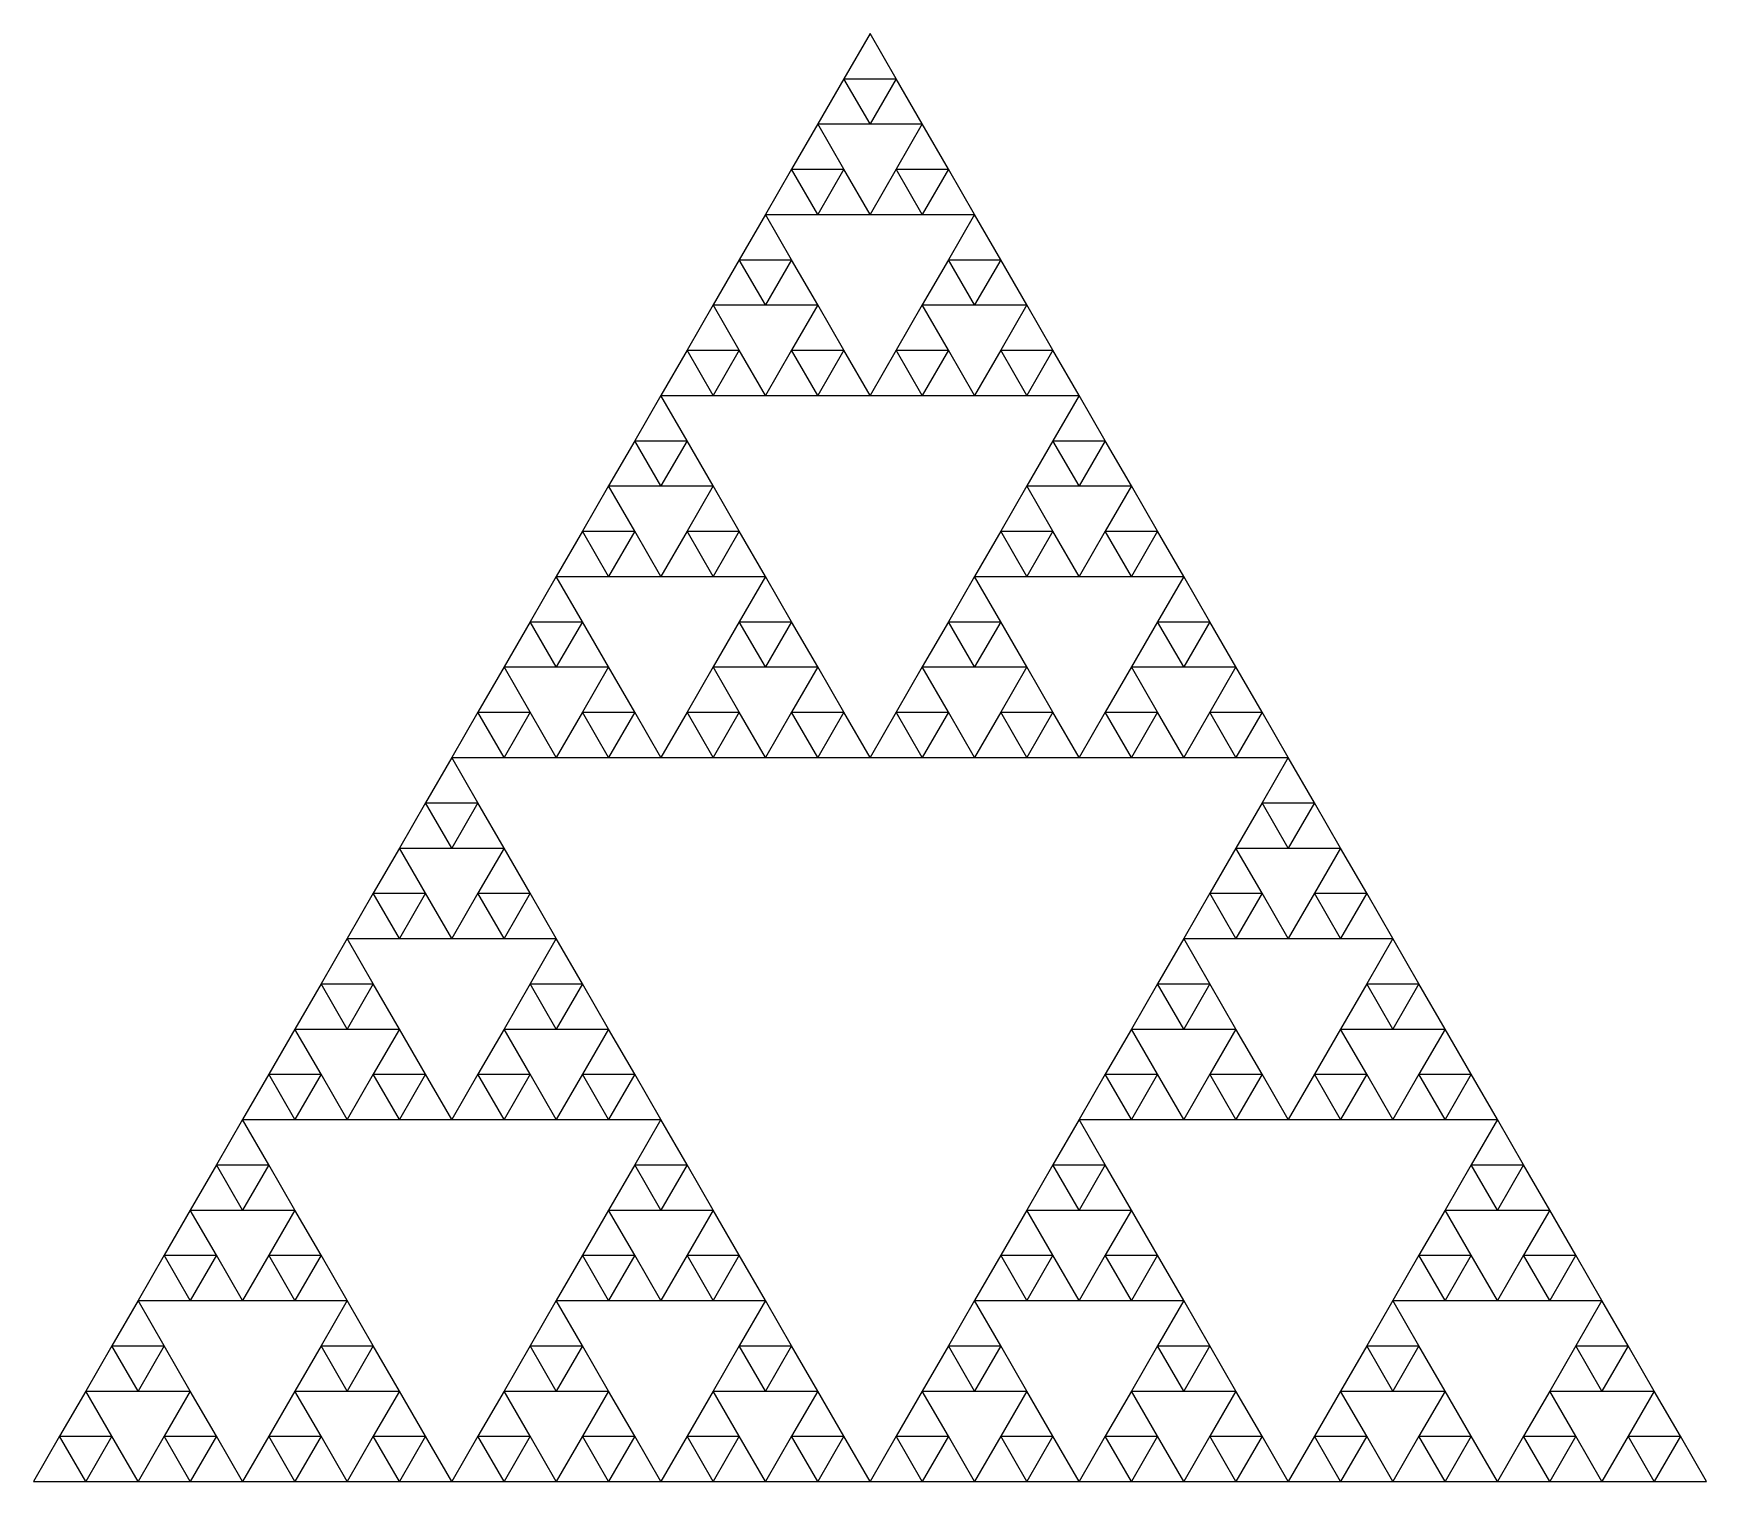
# Model space of a CAD drawing. Header units: metres. Extents: x -50 to 50, y -29 to 58.
import ezdxf

# ---------------------------------------------------------------- set-up
doc = ezdxf.new("R2010")
doc.units = ezdxf.units.M

msp = doc.modelspace()

# ---------------------------------------------------------------- linework, layer by layer
for p, q in [((0, 57.735), (-1.5625, 55.0287)), ((1.5625, 55.0287), (0, 57.735)), ((-1.5625, 55.0287), (-3.125, 52.3224)), ((0, 52.3224), (-1.5625, 55.0287)), ((-1.5625, 55.0287), (1.5625, 55.0287)), ((1.5625, 55.0287), (0, 52.3224)), ((3.125, 52.3224), (1.5625, 55.0287)), ((-3.125, 52.3224), (-4.6875, 49.616)), ((-1.5625, 49.616), (-3.125, 52.3224)), ((-3.125, 52.3224), (0, 52.3224)), ((0, 52.3224), (3.125, 52.3224)), ((3.125, 52.3224), (1.5625, 49.616)), ((4.6875, 49.616), (3.125, 52.3224)), ((-4.6875, 49.616), (-6.25, 46.9097)), ((-3.125, 46.9097), (-4.6875, 49.616)), ((-4.6875, 49.616), (-1.5625, 49.616)), ((-1.5625, 49.616), (-3.125, 46.9097)), ((0, 46.9097), (-1.5625, 49.616)), ((1.5625, 49.616), (0, 46.9097)), ((3.125, 46.9097), (1.5625, 49.616)), ((1.5625, 49.616), (4.6875, 49.616)), ((4.6875, 49.616), (3.125, 46.9097)), ((6.25, 46.9097), (4.6875, 49.616)), ((-6.25, 46.9097), (-7.8125, 44.2034)), ((-4.6875, 44.2034), (-6.25, 46.9097)), ((-6.25, 46.9097), (-3.125, 46.9097)), ((-3.125, 46.9097), (0, 46.9097)), ((0, 46.9097), (3.125, 46.9097)), ((3.125, 46.9097), (6.25, 46.9097)), ((6.25, 46.9097), (4.6875, 44.2034)), ((7.8125, 44.2034), (6.25, 46.9097)), ((-7.8125, 44.2034), (-9.375, 41.497)), ((-6.25, 41.497), (-7.8125, 44.2034)), ((-7.8125, 44.2034), (-4.6875, 44.2034)), ((-4.6875, 44.2034), (-6.25, 41.497)), ((-3.125, 41.497), (-4.6875, 44.2034)), ((4.6875, 44.2034), (3.125, 41.497)), ((6.25, 41.497), (4.6875, 44.2034)), ((4.6875, 44.2034), (7.8125, 44.2034)), ((7.8125, 44.2034), (6.25, 41.497)), ((9.375, 41.497), (7.8125, 44.2034)), ((-9.375, 41.497), (-10.9375, 38.7907)), ((-7.8125, 38.7907), (-9.375, 41.497)), ((-9.375, 41.497), (-6.25, 41.497)), ((-6.25, 41.497), (-3.125, 41.497)), ((-3.125, 41.497), (-4.6875, 38.7907)), ((-1.5625, 38.7907), (-3.125, 41.497)), ((3.125, 41.497), (1.5625, 38.7907)), ((4.6875, 38.7907), (3.125, 41.497)), ((3.125, 41.497), (6.25, 41.497)), ((6.25, 41.497), (9.375, 41.497)), ((9.375, 41.497), (7.8125, 38.7907)), ((10.9375, 38.7907), (9.375, 41.497)), ((-10.9375, 38.7907), (-12.5, 36.0844)), ((-9.375, 36.0844), (-10.9375, 38.7907)), ((-10.9375, 38.7907), (-7.8125, 38.7907)), ((-7.8125, 38.7907), (-9.375, 36.0844)), ((-6.25, 36.0844), (-7.8125, 38.7907)), ((-4.6875, 38.7907), (-6.25, 36.0844)), ((-3.125, 36.0844), (-4.6875, 38.7907)), ((-4.6875, 38.7907), (-1.5625, 38.7907)), ((-1.5625, 38.7907), (-3.125, 36.0844)), ((0, 36.0844), (-1.5625, 38.7907)), ((1.5625, 38.7907), (0, 36.0844)), ((3.125, 36.0844), (1.5625, 38.7907)), ((1.5625, 38.7907), (4.6875, 38.7907)), ((4.6875, 38.7907), (3.125, 36.0844)), ((6.25, 36.0844), (4.6875, 38.7907)), ((7.8125, 38.7907), (6.25, 36.0844)), ((9.375, 36.0844), (7.8125, 38.7907)), ((7.8125, 38.7907), (10.9375, 38.7907)), ((10.9375, 38.7907), (9.375, 36.0844)), ((12.5, 36.0844), (10.9375, 38.7907)), ((-12.5, 36.0844), (-14.0625, 33.3781)), ((-10.9375, 33.3781), (-12.5, 36.0844)), ((-12.5, 36.0844), (-9.375, 36.0844)), ((-9.375, 36.0844), (-6.25, 36.0844)), ((-6.25, 36.0844), (-3.125, 36.0844)), ((-3.125, 36.0844), (0, 36.0844)), ((0, 36.0844), (3.125, 36.0844)), ((3.125, 36.0844), (6.25, 36.0844)), ((6.25, 36.0844), (9.375, 36.0844)), ((9.375, 36.0844), (12.5, 36.0844)), ((12.5, 36.0844), (10.9375, 33.3781)), ((14.0625, 33.3781), (12.5, 36.0844)), ((-14.0625, 33.3781), (-15.625, 30.6717)), ((-12.5, 30.6717), (-14.0625, 33.3781)), ((-14.0625, 33.3781), (-10.9375, 33.3781)), ((-10.9375, 33.3781), (-12.5, 30.6717)), ((-9.375, 30.6717), (-10.9375, 33.3781)), ((10.9375, 33.3781), (9.375, 30.6717)), ((12.5, 30.6717), (10.9375, 33.3781)), ((10.9375, 33.3781), (14.0625, 33.3781)), ((14.0625, 33.3781), (12.5, 30.6717)), ((15.625, 30.6717), (14.0625, 33.3781)), ((-15.625, 30.6717), (-17.1875, 27.9654)), ((-14.0625, 27.9654), (-15.625, 30.6717)), ((-15.625, 30.6717), (-12.5, 30.6717)), ((-12.5, 30.6717), (-9.375, 30.6717)), ((-9.375, 30.6717), (-10.9375, 27.9654)), ((-7.8125, 27.9654), (-9.375, 30.6717)), ((9.375, 30.6717), (7.8125, 27.9654)), ((10.9375, 27.9654), (9.375, 30.6717)), ((9.375, 30.6717), (12.5, 30.6717)), ((12.5, 30.6717), (15.625, 30.6717)), ((15.625, 30.6717), (14.0625, 27.9654)), ((17.1875, 27.9654), (15.625, 30.6717)), ((-17.1875, 27.9654), (-18.75, 25.2591)), ((-15.625, 25.2591), (-17.1875, 27.9654)), ((-17.1875, 27.9654), (-14.0625, 27.9654)), ((-14.0625, 27.9654), (-15.625, 25.2591)), ((-12.5, 25.2591), (-14.0625, 27.9654)), ((-10.9375, 27.9654), (-12.5, 25.2591)), ((-9.375, 25.2591), (-10.9375, 27.9654)), ((-10.9375, 27.9654), (-7.8125, 27.9654)), ((-7.8125, 27.9654), (-9.375, 25.2591)), ((-6.25, 25.2591), (-7.8125, 27.9654)), ((7.8125, 27.9654), (6.25, 25.2591)), ((9.375, 25.2591), (7.8125, 27.9654)), ((7.8125, 27.9654), (10.9375, 27.9654)), ((10.9375, 27.9654), (9.375, 25.2591)), ((12.5, 25.2591), (10.9375, 27.9654)), ((14.0625, 27.9654), (12.5, 25.2591)), ((15.625, 25.2591), (14.0625, 27.9654)), ((14.0625, 27.9654), (17.1875, 27.9654)), ((17.1875, 27.9654), (15.625, 25.2591)), ((18.75, 25.2591), (17.1875, 27.9654)), ((-18.75, 25.2591), (-20.3125, 22.5527)), ((-17.1875, 22.5527), (-18.75, 25.2591)), ((-18.75, 25.2591), (-15.625, 25.2591)), ((-15.625, 25.2591), (-12.5, 25.2591)), ((-12.5, 25.2591), (-9.375, 25.2591)), ((-9.375, 25.2591), (-6.25, 25.2591)), ((-6.25, 25.2591), (-7.8125, 22.5527)), ((-4.6875, 22.5527), (-6.25, 25.2591)), ((6.25, 25.2591), (4.6875, 22.5527)), ((7.8125, 22.5527), (6.25, 25.2591)), ((6.25, 25.2591), (9.375, 25.2591)), ((9.375, 25.2591), (12.5, 25.2591)), ((12.5, 25.2591), (15.625, 25.2591)), ((15.625, 25.2591), (18.75, 25.2591)), ((18.75, 25.2591), (17.1875, 22.5527)), ((20.3125, 22.5527), (18.75, 25.2591)), ((-20.3125, 22.5527), (-21.875, 19.8464)), ((-18.75, 19.8464), (-20.3125, 22.5527)), ((-20.3125, 22.5527), (-17.1875, 22.5527)), ((-17.1875, 22.5527), (-18.75, 19.8464)), ((-15.625, 19.8464), (-17.1875, 22.5527)), ((-7.8125, 22.5527), (-9.375, 19.8464)), ((-6.25, 19.8464), (-7.8125, 22.5527)), ((-7.8125, 22.5527), (-4.6875, 22.5527)), ((-4.6875, 22.5527), (-6.25, 19.8464)), ((-3.125, 19.8464), (-4.6875, 22.5527)), ((4.6875, 22.5527), (3.125, 19.8464)), ((6.25, 19.8464), (4.6875, 22.5527)), ((4.6875, 22.5527), (7.8125, 22.5527)), ((7.8125, 22.5527), (6.25, 19.8464)), ((9.375, 19.8464), (7.8125, 22.5527)), ((17.1875, 22.5527), (15.625, 19.8464)), ((18.75, 19.8464), (17.1875, 22.5527)), ((17.1875, 22.5527), (20.3125, 22.5527)), ((20.3125, 22.5527), (18.75, 19.8464)), ((21.875, 19.8464), (20.3125, 22.5527)), ((-21.875, 19.8464), (-23.4375, 17.1401)), ((-20.3125, 17.1401), (-21.875, 19.8464)), ((-21.875, 19.8464), (-18.75, 19.8464)), ((-18.75, 19.8464), (-15.625, 19.8464)), ((-15.625, 19.8464), (-17.1875, 17.1401)), ((-14.0625, 17.1401), (-15.625, 19.8464)), ((-9.375, 19.8464), (-10.9375, 17.1401)), ((-7.8125, 17.1401), (-9.375, 19.8464)), ((-9.375, 19.8464), (-6.25, 19.8464)), ((-6.25, 19.8464), (-3.125, 19.8464)), ((-3.125, 19.8464), (-4.6875, 17.1401)), ((-1.5625, 17.1401), (-3.125, 19.8464)), ((3.125, 19.8464), (1.5625, 17.1401)), ((4.6875, 17.1401), (3.125, 19.8464)), ((3.125, 19.8464), (6.25, 19.8464)), ((6.25, 19.8464), (9.375, 19.8464)), ((9.375, 19.8464), (7.8125, 17.1401)), ((10.9375, 17.1401), (9.375, 19.8464)), ((15.625, 19.8464), (14.0625, 17.1401)), ((17.1875, 17.1401), (15.625, 19.8464)), ((15.625, 19.8464), (18.75, 19.8464)), ((18.75, 19.8464), (21.875, 19.8464)), ((21.875, 19.8464), (20.3125, 17.1401)), ((23.4375, 17.1401), (21.875, 19.8464)), ((-23.4375, 17.1401), (-25, 14.4338)), ((-21.875, 14.4338), (-23.4375, 17.1401)), ((-23.4375, 17.1401), (-20.3125, 17.1401)), ((-20.3125, 17.1401), (-21.875, 14.4338)), ((-18.75, 14.4338), (-20.3125, 17.1401)), ((-17.1875, 17.1401), (-18.75, 14.4338)), ((-15.625, 14.4338), (-17.1875, 17.1401)), ((-17.1875, 17.1401), (-14.0625, 17.1401)), ((-14.0625, 17.1401), (-15.625, 14.4338)), ((-12.5, 14.4338), (-14.0625, 17.1401)), ((-10.9375, 17.1401), (-12.5, 14.4338)), ((-9.375, 14.4338), (-10.9375, 17.1401)), ((-10.9375, 17.1401), (-7.8125, 17.1401)), ((-7.8125, 17.1401), (-9.375, 14.4338)), ((-6.25, 14.4338), (-7.8125, 17.1401)), ((-4.6875, 17.1401), (-6.25, 14.4338)), ((-3.125, 14.4338), (-4.6875, 17.1401)), ((-4.6875, 17.1401), (-1.5625, 17.1401)), ((-1.5625, 17.1401), (-3.125, 14.4338)), ((0, 14.4338), (-1.5625, 17.1401)), ((1.5625, 17.1401), (0, 14.4338)), ((3.125, 14.4338), (1.5625, 17.1401)), ((1.5625, 17.1401), (4.6875, 17.1401)), ((4.6875, 17.1401), (3.125, 14.4338)), ((6.25, 14.4338), (4.6875, 17.1401)), ((7.8125, 17.1401), (6.25, 14.4338)), ((9.375, 14.4338), (7.8125, 17.1401)), ((7.8125, 17.1401), (10.9375, 17.1401)), ((10.9375, 17.1401), (9.375, 14.4338)), ((12.5, 14.4338), (10.9375, 17.1401)), ((14.0625, 17.1401), (12.5, 14.4338)), ((15.625, 14.4338), (14.0625, 17.1401)), ((14.0625, 17.1401), (17.1875, 17.1401)), ((17.1875, 17.1401), (15.625, 14.4338)), ((18.75, 14.4338), (17.1875, 17.1401)), ((20.3125, 17.1401), (18.75, 14.4338)), ((21.875, 14.4338), (20.3125, 17.1401)), ((20.3125, 17.1401), (23.4375, 17.1401)), ((23.4375, 17.1401), (21.875, 14.4338)), ((25, 14.4338), (23.4375, 17.1401)), ((-25, 14.4338), (-26.5625, 11.7274)), ((-23.4375, 11.7274), (-25, 14.4338)), ((-25, 14.4338), (-21.875, 14.4338)), ((-21.875, 14.4338), (-18.75, 14.4338)), ((-18.75, 14.4338), (-15.625, 14.4338)), ((-15.625, 14.4338), (-12.5, 14.4338)), ((-12.5, 14.4338), (-9.375, 14.4338)), ((-9.375, 14.4338), (-6.25, 14.4338)), ((-6.25, 14.4338), (-3.125, 14.4338)), ((-3.125, 14.4338), (0, 14.4338)), ((0, 14.4338), (3.125, 14.4338)), ((3.125, 14.4338), (6.25, 14.4338)), ((6.25, 14.4338), (9.375, 14.4338)), ((9.375, 14.4338), (12.5, 14.4338)), ((12.5, 14.4338), (15.625, 14.4338)), ((15.625, 14.4338), (18.75, 14.4338)), ((18.75, 14.4338), (21.875, 14.4338)), ((21.875, 14.4338), (25, 14.4338)), ((25, 14.4338), (23.4375, 11.7274)), ((26.5625, 11.7274), (25, 14.4338)), ((-26.5625, 11.7274), (-28.125, 9.0211)), ((-25, 9.0211), (-26.5625, 11.7274)), ((-26.5625, 11.7274), (-23.4375, 11.7274)), ((-23.4375, 11.7274), (-25, 9.0211)), ((-21.875, 9.0211), (-23.4375, 11.7274)), ((23.4375, 11.7274), (21.875, 9.0211)), ((25, 9.0211), (23.4375, 11.7274)), ((23.4375, 11.7274), (26.5625, 11.7274)), ((26.5625, 11.7274), (25, 9.0211)), ((28.125, 9.0211), (26.5625, 11.7274)), ((-28.125, 9.0211), (-29.6875, 6.31477)), ((-26.5625, 6.31477), (-28.125, 9.0211)), ((-28.125, 9.0211), (-25, 9.0211)), ((-25, 9.0211), (-21.875, 9.0211)), ((-21.875, 9.0211), (-23.4375, 6.31477)), ((-20.3125, 6.31477), (-21.875, 9.0211)), ((21.875, 9.0211), (20.3125, 6.31477)), ((23.4375, 6.31477), (21.875, 9.0211)), ((21.875, 9.0211), (25, 9.0211)), ((25, 9.0211), (28.125, 9.0211)), ((28.125, 9.0211), (26.5625, 6.31477)), ((29.6875, 6.31477), (28.125, 9.0211)), ((-29.6875, 6.31477), (-31.25, 3.60844)), ((-28.125, 3.60844), (-29.6875, 6.31477)), ((-29.6875, 6.31477), (-26.5625, 6.31477)), ((-26.5625, 6.31477), (-28.125, 3.60844)), ((-25, 3.60844), (-26.5625, 6.31477)), ((-23.4375, 6.31477), (-25, 3.60844)), ((-21.875, 3.60844), (-23.4375, 6.31477)), ((-23.4375, 6.31477), (-20.3125, 6.31477)), ((-20.3125, 6.31477), (-21.875, 3.60844)), ((-18.75, 3.60844), (-20.3125, 6.31477)), ((20.3125, 6.31477), (18.75, 3.60844)), ((21.875, 3.60844), (20.3125, 6.31477)), ((20.3125, 6.31477), (23.4375, 6.31477)), ((23.4375, 6.31477), (21.875, 3.60844)), ((25, 3.60844), (23.4375, 6.31477)), ((26.5625, 6.31477), (25, 3.60844)), ((28.125, 3.60844), (26.5625, 6.31477)), ((26.5625, 6.31477), (29.6875, 6.31477)), ((29.6875, 6.31477), (28.125, 3.60844)), ((31.25, 3.60844), (29.6875, 6.31477)), ((-31.25, 3.60844), (-32.8125, 0.90211)), ((-29.6875, 0.90211), (-31.25, 3.60844)), ((-31.25, 3.60844), (-28.125, 3.60844)), ((-28.125, 3.60844), (-25, 3.60844)), ((-25, 3.60844), (-21.875, 3.60844)), ((-21.875, 3.60844), (-18.75, 3.60844)), ((-18.75, 3.60844), (-20.3125, 0.90211)), ((-17.1875, 0.90211), (-18.75, 3.60844)), ((18.75, 3.60844), (17.1875, 0.90211)), ((20.3125, 0.90211), (18.75, 3.60844)), ((18.75, 3.60844), (21.875, 3.60844)), ((21.875, 3.60844), (25, 3.60844)), ((25, 3.60844), (28.125, 3.60844)), ((28.125, 3.60844), (31.25, 3.60844)), ((31.25, 3.60844), (29.6875, 0.90211)), ((32.8125, 0.90211), (31.25, 3.60844)), ((-32.8125, 0.90211), (-34.375, -1.80422)), ((-31.25, -1.80422), (-32.8125, 0.90211)), ((-32.8125, 0.90211), (-29.6875, 0.90211)), ((-29.6875, 0.90211), (-31.25, -1.80422)), ((-28.125, -1.80422), (-29.6875, 0.90211)), ((-20.3125, 0.90211), (-21.875, -1.80422)), ((-18.75, -1.80422), (-20.3125, 0.90211)), ((-20.3125, 0.90211), (-17.1875, 0.90211)), ((-17.1875, 0.90211), (-18.75, -1.80422)), ((-15.625, -1.80422), (-17.1875, 0.90211)), ((17.1875, 0.90211), (15.625, -1.80422)), ((18.75, -1.80422), (17.1875, 0.90211)), ((17.1875, 0.90211), (20.3125, 0.90211)), ((20.3125, 0.90211), (18.75, -1.80422)), ((21.875, -1.80422), (20.3125, 0.90211)), ((29.6875, 0.90211), (28.125, -1.80422)), ((31.25, -1.80422), (29.6875, 0.90211)), ((29.6875, 0.90211), (32.8125, 0.90211)), ((32.8125, 0.90211), (31.25, -1.80422)), ((34.375, -1.80422), (32.8125, 0.90211)), ((-34.375, -1.80422), (-35.9375, -4.51055)), ((-32.8125, -4.51055), (-34.375, -1.80422)), ((-34.375, -1.80422), (-31.25, -1.80422)), ((-31.25, -1.80422), (-28.125, -1.80422)), ((-28.125, -1.80422), (-29.6875, -4.51055)), ((-26.5625, -4.51055), (-28.125, -1.80422)), ((-21.875, -1.80422), (-23.4375, -4.51055)), ((-20.3125, -4.51055), (-21.875, -1.80422)), ((-21.875, -1.80422), (-18.75, -1.80422)), ((-18.75, -1.80422), (-15.625, -1.80422)), ((-15.625, -1.80422), (-17.1875, -4.51055)), ((-14.0625, -4.51055), (-15.625, -1.80422)), ((15.625, -1.80422), (14.0625, -4.51055)), ((17.1875, -4.51055), (15.625, -1.80422)), ((15.625, -1.80422), (18.75, -1.80422)), ((18.75, -1.80422), (21.875, -1.80422)), ((21.875, -1.80422), (20.3125, -4.51055)), ((23.4375, -4.51055), (21.875, -1.80422)), ((28.125, -1.80422), (26.5625, -4.51055)), ((29.6875, -4.51055), (28.125, -1.80422)), ((28.125, -1.80422), (31.25, -1.80422)), ((31.25, -1.80422), (34.375, -1.80422)), ((34.375, -1.80422), (32.8125, -4.51055)), ((35.9375, -4.51055), (34.375, -1.80422)), ((-35.9375, -4.51055), (-37.5, -7.21688)), ((-34.375, -7.21688), (-35.9375, -4.51055)), ((-35.9375, -4.51055), (-32.8125, -4.51055)), ((-32.8125, -4.51055), (-34.375, -7.21688)), ((-31.25, -7.21688), (-32.8125, -4.51055)), ((-29.6875, -4.51055), (-31.25, -7.21688)), ((-28.125, -7.21688), (-29.6875, -4.51055)), ((-29.6875, -4.51055), (-26.5625, -4.51055)), ((-26.5625, -4.51055), (-28.125, -7.21688)), ((-25, -7.21688), (-26.5625, -4.51055)), ((-23.4375, -4.51055), (-25, -7.21688)), ((-21.875, -7.21688), (-23.4375, -4.51055)), ((-23.4375, -4.51055), (-20.3125, -4.51055)), ((-20.3125, -4.51055), (-21.875, -7.21688)), ((-18.75, -7.21688), (-20.3125, -4.51055)), ((-17.1875, -4.51055), (-18.75, -7.21688)), ((-15.625, -7.21688), (-17.1875, -4.51055)), ((-17.1875, -4.51055), (-14.0625, -4.51055)), ((-14.0625, -4.51055), (-15.625, -7.21688)), ((-12.5, -7.21688), (-14.0625, -4.51055)), ((14.0625, -4.51055), (12.5, -7.21688)), ((15.625, -7.21688), (14.0625, -4.51055)), ((14.0625, -4.51055), (17.1875, -4.51055)), ((17.1875, -4.51055), (15.625, -7.21688)), ((18.75, -7.21688), (17.1875, -4.51055)), ((20.3125, -4.51055), (18.75, -7.21688)), ((21.875, -7.21688), (20.3125, -4.51055)), ((20.3125, -4.51055), (23.4375, -4.51055)), ((23.4375, -4.51055), (21.875, -7.21688)), ((25, -7.21688), (23.4375, -4.51055)), ((26.5625, -4.51055), (25, -7.21688)), ((28.125, -7.21688), (26.5625, -4.51055)), ((26.5625, -4.51055), (29.6875, -4.51055)), ((29.6875, -4.51055), (28.125, -7.21688)), ((31.25, -7.21688), (29.6875, -4.51055)), ((32.8125, -4.51055), (31.25, -7.21688)), ((34.375, -7.21688), (32.8125, -4.51055)), ((32.8125, -4.51055), (35.9375, -4.51055)), ((35.9375, -4.51055), (34.375, -7.21688)), ((37.5, -7.21688), (35.9375, -4.51055)), ((-37.5, -7.21688), (-39.0625, -9.92321)), ((-35.9375, -9.92321), (-37.5, -7.21688)), ((-37.5, -7.21688), (-34.375, -7.21688)), ((-34.375, -7.21688), (-31.25, -7.21688)), ((-31.25, -7.21688), (-28.125, -7.21688)), ((-28.125, -7.21688), (-25, -7.21688)), ((-25, -7.21688), (-21.875, -7.21688)), ((-21.875, -7.21688), (-18.75, -7.21688)), ((-18.75, -7.21688), (-15.625, -7.21688)), ((-15.625, -7.21688), (-12.5, -7.21688)), ((-12.5, -7.21688), (-14.0625, -9.92321)), ((-10.9375, -9.92321), (-12.5, -7.21688)), ((12.5, -7.21688), (10.9375, -9.92321)), ((14.0625, -9.92321), (12.5, -7.21688)), ((12.5, -7.21688), (15.625, -7.21688)), ((15.625, -7.21688), (18.75, -7.21688)), ((18.75, -7.21688), (21.875, -7.21688)), ((21.875, -7.21688), (25, -7.21688)), ((25, -7.21688), (28.125, -7.21688)), ((28.125, -7.21688), (31.25, -7.21688)), ((31.25, -7.21688), (34.375, -7.21688)), ((34.375, -7.21688), (37.5, -7.21688)), ((37.5, -7.21688), (35.9375, -9.92321)), ((39.0625, -9.92321), (37.5, -7.21688)), ((-39.0625, -9.92321), (-40.625, -12.6295)), ((-37.5, -12.6295), (-39.0625, -9.92321)), ((-39.0625, -9.92321), (-35.9375, -9.92321)), ((-35.9375, -9.92321), (-37.5, -12.6295)), ((-34.375, -12.6295), (-35.9375, -9.92321)), ((-14.0625, -9.92321), (-15.625, -12.6295)), ((-12.5, -12.6295), (-14.0625, -9.92321)), ((-14.0625, -9.92321), (-10.9375, -9.92321)), ((-10.9375, -9.92321), (-12.5, -12.6295)), ((-9.375, -12.6295), (-10.9375, -9.92321)), ((10.9375, -9.92321), (9.375, -12.6295)), ((12.5, -12.6295), (10.9375, -9.92321)), ((10.9375, -9.92321), (14.0625, -9.92321)), ((14.0625, -9.92321), (12.5, -12.6295)), ((15.625, -12.6295), (14.0625, -9.92321)), ((35.9375, -9.92321), (34.375, -12.6295)), ((37.5, -12.6295), (35.9375, -9.92321)), ((35.9375, -9.92321), (39.0625, -9.92321)), ((39.0625, -9.92321), (37.5, -12.6295)), ((40.625, -12.6295), (39.0625, -9.92321)), ((-40.625, -12.6295), (-42.1875, -15.3359)), ((-39.0625, -15.3359), (-40.625, -12.6295)), ((-40.625, -12.6295), (-37.5, -12.6295)), ((-37.5, -12.6295), (-34.375, -12.6295)), ((-34.375, -12.6295), (-35.9375, -15.3359)), ((-32.8125, -15.3359), (-34.375, -12.6295)), ((-15.625, -12.6295), (-17.1875, -15.3359)), ((-14.0625, -15.3359), (-15.625, -12.6295)), ((-15.625, -12.6295), (-12.5, -12.6295)), ((-12.5, -12.6295), (-9.375, -12.6295)), ((-9.375, -12.6295), (-10.9375, -15.3359)), ((-7.8125, -15.3359), (-9.375, -12.6295)), ((9.375, -12.6295), (7.8125, -15.3359)), ((10.9375, -15.3359), (9.375, -12.6295)), ((9.375, -12.6295), (12.5, -12.6295)), ((12.5, -12.6295), (15.625, -12.6295)), ((15.625, -12.6295), (14.0625, -15.3359)), ((17.1875, -15.3359), (15.625, -12.6295)), ((34.375, -12.6295), (32.8125, -15.3359)), ((35.9375, -15.3359), (34.375, -12.6295)), ((34.375, -12.6295), (37.5, -12.6295)), ((37.5, -12.6295), (40.625, -12.6295)), ((40.625, -12.6295), (39.0625, -15.3359)), ((42.1875, -15.3359), (40.625, -12.6295)), ((-42.1875, -15.3359), (-43.75, -18.0422)), ((-40.625, -18.0422), (-42.1875, -15.3359)), ((-42.1875, -15.3359), (-39.0625, -15.3359)), ((-39.0625, -15.3359), (-40.625, -18.0422)), ((-37.5, -18.0422), (-39.0625, -15.3359)), ((-35.9375, -15.3359), (-37.5, -18.0422)), ((-34.375, -18.0422), (-35.9375, -15.3359)), ((-35.9375, -15.3359), (-32.8125, -15.3359)), ((-32.8125, -15.3359), (-34.375, -18.0422)), ((-31.25, -18.0422), (-32.8125, -15.3359)), ((-17.1875, -15.3359), (-18.75, -18.0422)), ((-15.625, -18.0422), (-17.1875, -15.3359)), ((-17.1875, -15.3359), (-14.0625, -15.3359)), ((-14.0625, -15.3359), (-15.625, -18.0422)), ((-12.5, -18.0422), (-14.0625, -15.3359)), ((-10.9375, -15.3359), (-12.5, -18.0422)), ((-9.375, -18.0422), (-10.9375, -15.3359)), ((-10.9375, -15.3359), (-7.8125, -15.3359)), ((-7.8125, -15.3359), (-9.375, -18.0422)), ((-6.25, -18.0422), (-7.8125, -15.3359)), ((7.8125, -15.3359), (6.25, -18.0422)), ((9.375, -18.0422), (7.8125, -15.3359)), ((7.8125, -15.3359), (10.9375, -15.3359)), ((10.9375, -15.3359), (9.375, -18.0422)), ((12.5, -18.0422), (10.9375, -15.3359)), ((14.0625, -15.3359), (12.5, -18.0422)), ((15.625, -18.0422), (14.0625, -15.3359)), ((14.0625, -15.3359), (17.1875, -15.3359)), ((17.1875, -15.3359), (15.625, -18.0422)), ((18.75, -18.0422), (17.1875, -15.3359)), ((32.8125, -15.3359), (31.25, -18.0422)), ((34.375, -18.0422), (32.8125, -15.3359)), ((32.8125, -15.3359), (35.9375, -15.3359)), ((35.9375, -15.3359), (34.375, -18.0422)), ((37.5, -18.0422), (35.9375, -15.3359)), ((39.0625, -15.3359), (37.5, -18.0422)), ((40.625, -18.0422), (39.0625, -15.3359)), ((39.0625, -15.3359), (42.1875, -15.3359)), ((42.1875, -15.3359), (40.625, -18.0422)), ((43.75, -18.0422), (42.1875, -15.3359)), ((-43.75, -18.0422), (-45.3125, -20.7485)), ((-42.1875, -20.7485), (-43.75, -18.0422)), ((-43.75, -18.0422), (-40.625, -18.0422)), ((-40.625, -18.0422), (-37.5, -18.0422)), ((-37.5, -18.0422), (-34.375, -18.0422)), ((-34.375, -18.0422), (-31.25, -18.0422)), ((-31.25, -18.0422), (-32.8125, -20.7485)), ((-29.6875, -20.7485), (-31.25, -18.0422)), ((-18.75, -18.0422), (-20.3125, -20.7485)), ((-17.1875, -20.7485), (-18.75, -18.0422)), ((-18.75, -18.0422), (-15.625, -18.0422)), ((-15.625, -18.0422), (-12.5, -18.0422)), ((-12.5, -18.0422), (-9.375, -18.0422)), ((-9.375, -18.0422), (-6.25, -18.0422)), ((-6.25, -18.0422), (-7.8125, -20.7485)), ((-4.6875, -20.7485), (-6.25, -18.0422)), ((6.25, -18.0422), (4.6875, -20.7485)), ((7.8125, -20.7485), (6.25, -18.0422)), ((6.25, -18.0422), (9.375, -18.0422)), ((9.375, -18.0422), (12.5, -18.0422)), ((12.5, -18.0422), (15.625, -18.0422)), ((15.625, -18.0422), (18.75, -18.0422)), ((18.75, -18.0422), (17.1875, -20.7485)), ((20.3125, -20.7485), (18.75, -18.0422)), ((31.25, -18.0422), (29.6875, -20.7485)), ((32.8125, -20.7485), (31.25, -18.0422)), ((31.25, -18.0422), (34.375, -18.0422)), ((34.375, -18.0422), (37.5, -18.0422)), ((37.5, -18.0422), (40.625, -18.0422)), ((40.625, -18.0422), (43.75, -18.0422)), ((43.75, -18.0422), (42.1875, -20.7485)), ((45.3125, -20.7485), (43.75, -18.0422)), ((-45.3125, -20.7485), (-46.875, -23.4549)), ((-43.75, -23.4549), (-45.3125, -20.7485)), ((-45.3125, -20.7485), (-42.1875, -20.7485)), ((-42.1875, -20.7485), (-43.75, -23.4549)), ((-40.625, -23.4549), (-42.1875, -20.7485)), ((-32.8125, -20.7485), (-34.375, -23.4549)), ((-31.25, -23.4549), (-32.8125, -20.7485)), ((-32.8125, -20.7485), (-29.6875, -20.7485)), ((-29.6875, -20.7485), (-31.25, -23.4549)), ((-28.125, -23.4549), (-29.6875, -20.7485)), ((-20.3125, -20.7485), (-21.875, -23.4549)), ((-18.75, -23.4549), (-20.3125, -20.7485)), ((-20.3125, -20.7485), (-17.1875, -20.7485)), ((-17.1875, -20.7485), (-18.75, -23.4549)), ((-15.625, -23.4549), (-17.1875, -20.7485)), ((-7.8125, -20.7485), (-9.375, -23.4549)), ((-6.25, -23.4549), (-7.8125, -20.7485)), ((-7.8125, -20.7485), (-4.6875, -20.7485)), ((-4.6875, -20.7485), (-6.25, -23.4549)), ((-3.125, -23.4549), (-4.6875, -20.7485)), ((4.6875, -20.7485), (3.125, -23.4549)), ((6.25, -23.4549), (4.6875, -20.7485)), ((4.6875, -20.7485), (7.8125, -20.7485)), ((7.8125, -20.7485), (6.25, -23.4549)), ((9.375, -23.4549), (7.8125, -20.7485)), ((17.1875, -20.7485), (15.625, -23.4549)), ((18.75, -23.4549), (17.1875, -20.7485)), ((17.1875, -20.7485), (20.3125, -20.7485)), ((20.3125, -20.7485), (18.75, -23.4549)), ((21.875, -23.4549), (20.3125, -20.7485)), ((29.6875, -20.7485), (28.125, -23.4549)), ((31.25, -23.4549), (29.6875, -20.7485)), ((29.6875, -20.7485), (32.8125, -20.7485)), ((32.8125, -20.7485), (31.25, -23.4549)), ((34.375, -23.4549), (32.8125, -20.7485)), ((42.1875, -20.7485), (40.625, -23.4549)), ((43.75, -23.4549), (42.1875, -20.7485)), ((42.1875, -20.7485), (45.3125, -20.7485)), ((45.3125, -20.7485), (43.75, -23.4549)), ((46.875, -23.4549), (45.3125, -20.7485)), ((-46.875, -23.4549), (-48.4375, -26.1612)), ((-45.3125, -26.1612), (-46.875, -23.4549)), ((-46.875, -23.4549), (-43.75, -23.4549)), ((-43.75, -23.4549), (-40.625, -23.4549)), ((-40.625, -23.4549), (-42.1875, -26.1612)), ((-39.0625, -26.1612), (-40.625, -23.4549)), ((-34.375, -23.4549), (-35.9375, -26.1612)), ((-32.8125, -26.1612), (-34.375, -23.4549)), ((-34.375, -23.4549), (-31.25, -23.4549)), ((-31.25, -23.4549), (-28.125, -23.4549)), ((-28.125, -23.4549), (-29.6875, -26.1612)), ((-26.5625, -26.1612), (-28.125, -23.4549)), ((-21.875, -23.4549), (-23.4375, -26.1612)), ((-20.3125, -26.1612), (-21.875, -23.4549)), ((-21.875, -23.4549), (-18.75, -23.4549)), ((-18.75, -23.4549), (-15.625, -23.4549)), ((-15.625, -23.4549), (-17.1875, -26.1612)), ((-14.0625, -26.1612), (-15.625, -23.4549)), ((-9.375, -23.4549), (-10.9375, -26.1612)), ((-7.8125, -26.1612), (-9.375, -23.4549)), ((-9.375, -23.4549), (-6.25, -23.4549)), ((-6.25, -23.4549), (-3.125, -23.4549)), ((-3.125, -23.4549), (-4.6875, -26.1612)), ((-1.5625, -26.1612), (-3.125, -23.4549)), ((3.125, -23.4549), (1.5625, -26.1612)), ((4.6875, -26.1612), (3.125, -23.4549)), ((3.125, -23.4549), (6.25, -23.4549)), ((6.25, -23.4549), (9.375, -23.4549)), ((9.375, -23.4549), (7.8125, -26.1612)), ((10.9375, -26.1612), (9.375, -23.4549)), ((15.625, -23.4549), (14.0625, -26.1612)), ((17.1875, -26.1612), (15.625, -23.4549)), ((15.625, -23.4549), (18.75, -23.4549)), ((18.75, -23.4549), (21.875, -23.4549)), ((21.875, -23.4549), (20.3125, -26.1612)), ((23.4375, -26.1612), (21.875, -23.4549)), ((28.125, -23.4549), (26.5625, -26.1612)), ((29.6875, -26.1612), (28.125, -23.4549)), ((28.125, -23.4549), (31.25, -23.4549)), ((31.25, -23.4549), (34.375, -23.4549)), ((34.375, -23.4549), (32.8125, -26.1612)), ((35.9375, -26.1612), (34.375, -23.4549)), ((40.625, -23.4549), (39.0625, -26.1612)), ((42.1875, -26.1612), (40.625, -23.4549)), ((40.625, -23.4549), (43.75, -23.4549)), ((43.75, -23.4549), (46.875, -23.4549)), ((46.875, -23.4549), (45.3125, -26.1612)), ((48.4375, -26.1612), (46.875, -23.4549)), ((-48.4375, -26.1612), (-50, -28.8675)), ((-46.875, -28.8675), (-48.4375, -26.1612)), ((-48.4375, -26.1612), (-45.3125, -26.1612)), ((-45.3125, -26.1612), (-46.875, -28.8675)), ((-43.75, -28.8675), (-45.3125, -26.1612)), ((-42.1875, -26.1612), (-43.75, -28.8675)), ((-40.625, -28.8675), (-42.1875, -26.1612)), ((-42.1875, -26.1612), (-39.0625, -26.1612)), ((-39.0625, -26.1612), (-40.625, -28.8675)), ((-37.5, -28.8675), (-39.0625, -26.1612)), ((-35.9375, -26.1612), (-37.5, -28.8675)), ((-34.375, -28.8675), (-35.9375, -26.1612)), ((-35.9375, -26.1612), (-32.8125, -26.1612)), ((-32.8125, -26.1612), (-34.375, -28.8675)), ((-31.25, -28.8675), (-32.8125, -26.1612)), ((-29.6875, -26.1612), (-31.25, -28.8675)), ((-28.125, -28.8675), (-29.6875, -26.1612)), ((-29.6875, -26.1612), (-26.5625, -26.1612)), ((-26.5625, -26.1612), (-28.125, -28.8675)), ((-25, -28.8675), (-26.5625, -26.1612)), ((-23.4375, -26.1612), (-25, -28.8675)), ((-21.875, -28.8675), (-23.4375, -26.1612)), ((-23.4375, -26.1612), (-20.3125, -26.1612)), ((-20.3125, -26.1612), (-21.875, -28.8675)), ((-18.75, -28.8675), (-20.3125, -26.1612)), ((-17.1875, -26.1612), (-18.75, -28.8675)), ((-15.625, -28.8675), (-17.1875, -26.1612)), ((-17.1875, -26.1612), (-14.0625, -26.1612)), ((-14.0625, -26.1612), (-15.625, -28.8675)), ((-12.5, -28.8675), (-14.0625, -26.1612)), ((-10.9375, -26.1612), (-12.5, -28.8675)), ((-9.375, -28.8675), (-10.9375, -26.1612)), ((-10.9375, -26.1612), (-7.8125, -26.1612)), ((-7.8125, -26.1612), (-9.375, -28.8675)), ((-6.25, -28.8675), (-7.8125, -26.1612)), ((-4.6875, -26.1612), (-6.25, -28.8675)), ((-3.125, -28.8675), (-4.6875, -26.1612)), ((-4.6875, -26.1612), (-1.5625, -26.1612)), ((-1.5625, -26.1612), (-3.125, -28.8675)), ((0, -28.8675), (-1.5625, -26.1612)), ((1.5625, -26.1612), (0, -28.8675)), ((3.125, -28.8675), (1.5625, -26.1612)), ((1.5625, -26.1612), (4.6875, -26.1612)), ((4.6875, -26.1612), (3.125, -28.8675)), ((6.25, -28.8675), (4.6875, -26.1612)), ((7.8125, -26.1612), (6.25, -28.8675)), ((9.375, -28.8675), (7.8125, -26.1612)), ((7.8125, -26.1612), (10.9375, -26.1612)), ((10.9375, -26.1612), (9.375, -28.8675)), ((12.5, -28.8675), (10.9375, -26.1612)), ((14.0625, -26.1612), (12.5, -28.8675)), ((15.625, -28.8675), (14.0625, -26.1612)), ((14.0625, -26.1612), (17.1875, -26.1612)), ((17.1875, -26.1612), (15.625, -28.8675)), ((18.75, -28.8675), (17.1875, -26.1612)), ((20.3125, -26.1612), (18.75, -28.8675)), ((21.875, -28.8675), (20.3125, -26.1612)), ((20.3125, -26.1612), (23.4375, -26.1612)), ((23.4375, -26.1612), (21.875, -28.8675)), ((25, -28.8675), (23.4375, -26.1612)), ((26.5625, -26.1612), (25, -28.8675)), ((28.125, -28.8675), (26.5625, -26.1612)), ((26.5625, -26.1612), (29.6875, -26.1612)), ((29.6875, -26.1612), (28.125, -28.8675)), ((31.25, -28.8675), (29.6875, -26.1612)), ((32.8125, -26.1612), (31.25, -28.8675)), ((34.375, -28.8675), (32.8125, -26.1612)), ((32.8125, -26.1612), (35.9375, -26.1612)), ((35.9375, -26.1612), (34.375, -28.8675)), ((37.5, -28.8675), (35.9375, -26.1612)), ((39.0625, -26.1612), (37.5, -28.8675)), ((40.625, -28.8675), (39.0625, -26.1612)), ((39.0625, -26.1612), (42.1875, -26.1612)), ((42.1875, -26.1612), (40.625, -28.8675)), ((43.75, -28.8675), (42.1875, -26.1612)), ((45.3125, -26.1612), (43.75, -28.8675)), ((46.875, -28.8675), (45.3125, -26.1612)), ((45.3125, -26.1612), (48.4375, -26.1612)), ((48.4375, -26.1612), (46.875, -28.8675)), ((50, -28.8675), (48.4375, -26.1612)), ((-50, -28.8675), (-46.875, -28.8675)), ((-46.875, -28.8675), (-43.75, -28.8675)), ((-43.75, -28.8675), (-40.625, -28.8675)), ((-40.625, -28.8675), (-37.5, -28.8675)), ((-37.5, -28.8675), (-34.375, -28.8675)), ((-34.375, -28.8675), (-31.25, -28.8675)), ((-31.25, -28.8675), (-28.125, -28.8675)), ((-28.125, -28.8675), (-25, -28.8675)), ((-25, -28.8675), (-21.875, -28.8675)), ((-21.875, -28.8675), (-18.75, -28.8675)), ((-18.75, -28.8675), (-15.625, -28.8675)), ((-15.625, -28.8675), (-12.5, -28.8675)), ((-12.5, -28.8675), (-9.375, -28.8675)), ((-9.375, -28.8675), (-6.25, -28.8675)), ((-6.25, -28.8675), (-3.125, -28.8675)), ((-3.125, -28.8675), (0, -28.8675)), ((0, -28.8675), (3.125, -28.8675)), ((3.125, -28.8675), (6.25, -28.8675)), ((6.25, -28.8675), (9.375, -28.8675)), ((9.375, -28.8675), (12.5, -28.8675)), ((12.5, -28.8675), (15.625, -28.8675)), ((15.625, -28.8675), (18.75, -28.8675)), ((18.75, -28.8675), (21.875, -28.8675)), ((21.875, -28.8675), (25, -28.8675)), ((25, -28.8675), (28.125, -28.8675)), ((28.125, -28.8675), (31.25, -28.8675)), ((31.25, -28.8675), (34.375, -28.8675)), ((34.375, -28.8675), (37.5, -28.8675)), ((37.5, -28.8675), (40.625, -28.8675)), ((40.625, -28.8675), (43.75, -28.8675)), ((43.75, -28.8675), (46.875, -28.8675)), ((46.875, -28.8675), (50, -28.8675))]:
    msp.add_line(p, q)

doc.saveas('drawing.dxf')
